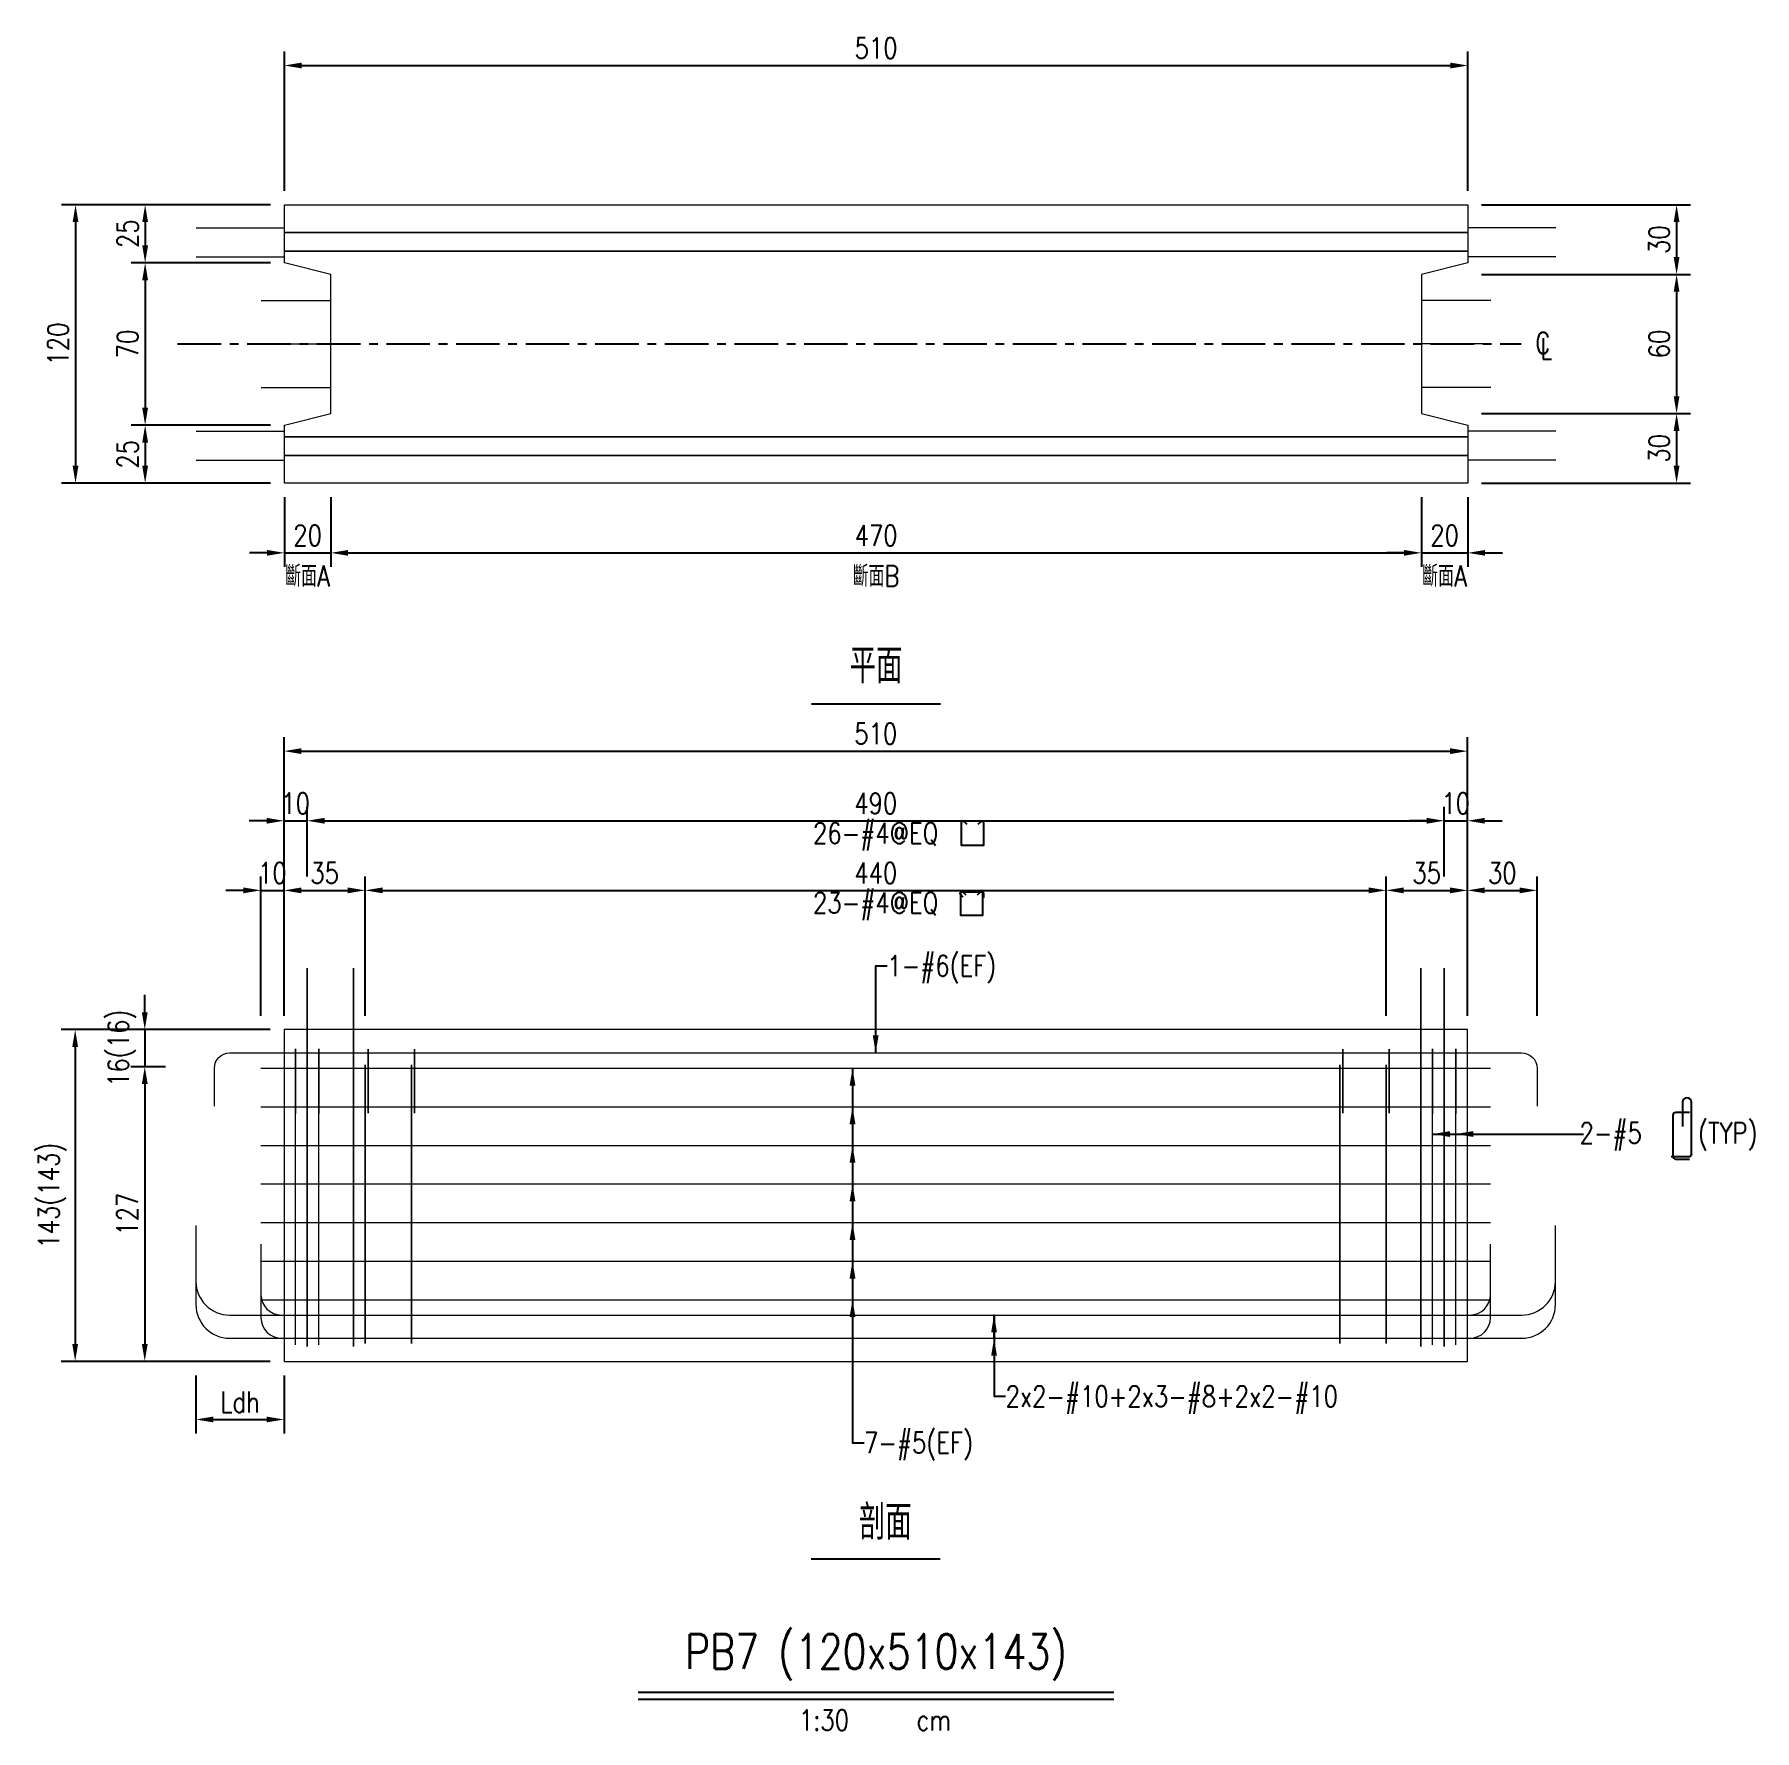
# Model space of a CAD drawing. Extents: x -4754 to 10419, y -19960 to 3841.
# Drawn here: x 9506 to 10247, y 2683 to 3414 of the extents above; entities that cross this region are included whole.
import ezdxf
from ezdxf.enums import TextEntityAlignment as Align

# ---------------------------------------------------------------- set-up
doc = ezdxf.new("R2010")
doc.units = 0
doc.header["$LTSCALE"] = 3
doc.linetypes.add('CENTER', pattern=[2, 1.25, -0.25, 0.25, -0.25])
doc.layers.get('0').update_dxf_attribs({"linetype": 'CONTINUOUS'})
doc.layers.add('HB_0', color=7, linetype='CONTINUOUS', transparency=0.5)
for name, color, linetype in [('HB_DIM', 1, 'CONTINUOUS'), ('HB_TXT_CTEXT', 2, 'CONTINUOUS'), ('鋼筋', 3, 'CONTINUOUS')]:
    doc.layers.add(name, color=color, linetype=linetype)
doc.styles.get("Standard").update_dxf_attribs({"font": 'ROMANS.shx', "width": 0.8, "bigfont": 'LCHINA.shx'})
doc.dimstyles.new('30', dxfattribs={"dimscale": 3, "dimtxt": 3, "dimasz": 2.5, "dimexe": 2, "dimexo": 2, "dimgap": 1, "dimtad": 1, "dimdsep": 46, "dimtxsty": 'Standard', "dimcen": 0, "dimclrd": 256, "dimclre": 256, "dimclrt": 2, "dimadec": 0, "dimazin": 0, "dimtfac": 1, "dimtix": 1, "dimtmove": 2, "dimatfit": 3, "dimfxl": 1, "dimtolj": 1, "dimtzin": 0, "dimarcsym": 0})

# ---------------------------------------------------------------- blocks, each defined once
blk = doc.blocks.new('beam_Topview')
at = {"layer": 'HB_TXT_CTEXT', "color": 4, "linetype": 'Continuous'}
blk.add_line((-27.76, 0), (27.76, 0), dxfattribs=at)
at = {"layer": 'HB_TXT_CTEXT', "color": 4, "linetype": 'Continuous', "width": 0.8}
blk.add_text('平面', height=15, rotation=360, dxfattribs=at).set_placement((0, 16.5), align=Align.MIDDLE)
blk = doc.blocks.new('beam_title')
at = {"layer": 'HB_TXT_CTEXT', "color": 3, "linetype": 'Continuous'}
blk.add_line((-102.52, 3), (102.52, 3), dxfattribs=at)
at = {"layer": 'HB_TXT_CTEXT', "color": 1, "linetype": 'Continuous'}
blk.add_line((-102.52, 0), (102.52, 0), dxfattribs=at)
at = {"color": 3, "linetype": 'Continuous', "width": 0.8}
blk.add_attdef('A', text='', height=15, dxfattribs=at).set_placement((0, 19.49), align=Align.MIDDLE)
at = {"color": 2, "linetype": 'Continuous', "width": 0.8}
for tag, p in [('1:30', (-22.44, -9)), ('CM', (24.84, -9))]:
    blk.add_attdef(tag, text='', height=9, dxfattribs=at).set_placement(p, align=Align.MIDDLE)
blk = doc.blocks.new('*D246')
at = {"layer": 'HB_DIM', "linetype": 'Continuous', "lineweight": -2}
for p, q in [((9613.72, 3346.95), (9613.72, 3406.95)), ((10123.72, 3346.95), (10123.72, 3406.95)), ((9621.22, 3400.95), (10116.22, 3400.95))]:
    blk.add_line(p, q, dxfattribs=at)
at = {"layer": 'HB_DIM'}
for points in [[(9621.22, 3402.2), (9621.22, 3399.7), (9613.72, 3400.95)], [(10116.22, 3399.7), (10116.22, 3402.2), (10123.72, 3400.95)]]:
    blk.add_solid(points, dxfattribs=at)
at = {"layer": 'HB_DIM', "color": 2, "linetype": 'Continuous', "insert": (9868.72, 3408.45), "char_height": 9, "attachment_point": 5, "rotation": 0}
blk.add_mtext('\\A1;510', dxfattribs=at)
blk = doc.blocks.new('*D247')
at = {"layer": 'HB_DIM', "linetype": 'Continuous', "lineweight": -2}
for p, q in [((9613.72, 3214.95), (9613.72, 3184.95)), ((9633.72, 3214.95), (9633.72, 3184.95)), ((9606.22, 3190.95), (9598.72, 3190.95)), ((9613.72, 3190.95), (9633.72, 3190.95)), ((9641.22, 3190.95), (9648.72, 3190.95))]:
    blk.add_line(p, q, dxfattribs=at)
at = {"layer": 'HB_DIM'}
for points in [[(9606.22, 3189.7), (9606.22, 3192.2), (9613.72, 3190.95)], [(9641.22, 3192.2), (9641.22, 3189.7), (9633.72, 3190.95)]]:
    blk.add_solid(points, dxfattribs=at)
at = {"layer": 'HB_DIM', "color": 2, "linetype": 'Continuous', "insert": (9623.72, 3198.45), "char_height": 9, "attachment_point": 5, "rotation": 0}
blk.add_mtext('\\A1;20', dxfattribs=at)
blk = doc.blocks.new('*D248')
at = {"layer": 'HB_DIM', "linetype": 'Continuous', "lineweight": -2}
for p, q in [((9633.72, 3214.95), (9633.72, 3184.95)), ((10103.72, 3214.95), (10103.72, 3184.95)), ((9641.22, 3190.95), (10096.22, 3190.95))]:
    blk.add_line(p, q, dxfattribs=at)
at = {"layer": 'HB_DIM'}
for points in [[(9641.22, 3192.2), (9641.22, 3189.7), (9633.72, 3190.95)], [(10096.22, 3189.7), (10096.22, 3192.2), (10103.72, 3190.95)]]:
    blk.add_solid(points, dxfattribs=at)
at = {"layer": 'HB_DIM', "color": 2, "linetype": 'Continuous', "insert": (9868.72, 3198.45), "char_height": 9, "attachment_point": 5, "rotation": 0}
blk.add_mtext('\\A1;470', dxfattribs=at)
blk = doc.blocks.new('*D249')
at = {"layer": 'HB_DIM', "linetype": 'Continuous', "lineweight": -2}
for p, q in [((10103.72, 3214.95), (10103.72, 3184.95)), ((10123.72, 3214.95), (10123.72, 3184.95)), ((10096.22, 3190.95), (10088.72, 3190.95)), ((10103.72, 3190.95), (10123.72, 3190.95)), ((10131.22, 3190.95), (10138.72, 3190.95))]:
    blk.add_line(p, q, dxfattribs=at)
at = {"layer": 'HB_DIM'}
for points in [[(10096.22, 3189.7), (10096.22, 3192.2), (10103.72, 3190.95)], [(10131.22, 3192.2), (10131.22, 3189.7), (10123.72, 3190.95)]]:
    blk.add_solid(points, dxfattribs=at)
at = {"layer": 'HB_DIM', "color": 2, "linetype": 'Continuous', "insert": (10113.72, 3198.45), "char_height": 9, "attachment_point": 5, "rotation": 0}
blk.add_mtext('\\A1;20', dxfattribs=at)
blk = doc.blocks.new('*D250')
at = {"layer": 'HB_DIM', "linetype": 'Continuous', "lineweight": -2}
for p, q in [((9607.72, 3340.95), (9517.72, 3340.95)), ((9523.72, 3333.45), (9523.72, 3228.45)), ((9607.72, 3220.95), (9517.72, 3220.95))]:
    blk.add_line(p, q, dxfattribs=at)
at = {"layer": 'HB_DIM'}
for points in [[(9524.97, 3333.45), (9522.47, 3333.45), (9523.72, 3340.95)], [(9522.47, 3228.45), (9524.97, 3228.45), (9523.72, 3220.95)]]:
    blk.add_solid(points, dxfattribs=at)
at = {"layer": 'HB_DIM', "color": 2, "linetype": 'Continuous', "insert": (9516.22, 3280.95), "char_height": 9, "attachment_point": 5, "rotation": 90}
blk.add_mtext('\\A1;120', dxfattribs=at)
blk = doc.blocks.new('*D251')
at = {"layer": 'HB_DIM', "linetype": 'Continuous', "lineweight": -2}
for p, q in [((9607.72, 3340.95), (9547.72, 3340.95)), ((9553.72, 3333.45), (9553.72, 3323.45)), ((9607.72, 3315.95), (9547.72, 3315.95))]:
    blk.add_line(p, q, dxfattribs=at)
at = {"layer": 'HB_DIM'}
for points in [[(9554.97, 3333.45), (9552.47, 3333.45), (9553.72, 3340.95)], [(9552.47, 3323.45), (9554.97, 3323.45), (9553.72, 3315.95)]]:
    blk.add_solid(points, dxfattribs=at)
at = {"layer": 'HB_DIM', "color": 2, "linetype": 'Continuous', "insert": (9546.22, 3328.45), "char_height": 9, "attachment_point": 5, "rotation": 90}
blk.add_mtext('\\A1;25', dxfattribs=at)
blk = doc.blocks.new('*D252')
at = {"layer": 'HB_DIM', "linetype": 'Continuous', "lineweight": -2}
for p, q in [((9607.72, 3315.95), (9547.72, 3315.95)), ((9553.72, 3308.45), (9553.72, 3253.45)), ((9607.72, 3245.95), (9547.72, 3245.95))]:
    blk.add_line(p, q, dxfattribs=at)
at = {"layer": 'HB_DIM'}
for points in [[(9554.97, 3308.45), (9552.47, 3308.45), (9553.72, 3315.95)], [(9552.47, 3253.45), (9554.97, 3253.45), (9553.72, 3245.95)]]:
    blk.add_solid(points, dxfattribs=at)
at = {"layer": 'HB_DIM', "color": 2, "linetype": 'Continuous', "insert": (9546.22, 3280.95), "char_height": 9, "attachment_point": 5, "rotation": 90}
blk.add_mtext('\\A1;70', dxfattribs=at)
blk = doc.blocks.new('*D253')
at = {"layer": 'HB_DIM', "linetype": 'Continuous', "lineweight": -2}
for p, q in [((9607.72, 3245.95), (9547.72, 3245.95)), ((9553.72, 3238.45), (9553.72, 3228.45)), ((9607.72, 3220.95), (9547.72, 3220.95))]:
    blk.add_line(p, q, dxfattribs=at)
at = {"layer": 'HB_DIM'}
for points in [[(9554.97, 3238.45), (9552.47, 3238.45), (9553.72, 3245.95)], [(9552.47, 3228.45), (9554.97, 3228.45), (9553.72, 3220.95)]]:
    blk.add_solid(points, dxfattribs=at)
at = {"layer": 'HB_DIM', "color": 2, "linetype": 'Continuous', "insert": (9546.22, 3233.45), "char_height": 9, "attachment_point": 5, "rotation": 90}
blk.add_mtext('\\A1;25', dxfattribs=at)
blk = doc.blocks.new('*D254')
at = {"layer": 'HB_DIM', "linetype": 'Continuous', "lineweight": -2}
for p, q in [((10129.72, 3340.95), (10219.72, 3340.95)), ((10213.72, 3333.45), (10213.72, 3318.45)), ((10129.72, 3310.95), (10219.72, 3310.95))]:
    blk.add_line(p, q, dxfattribs=at)
at = {"layer": 'HB_DIM'}
for points in [[(10214.97, 3333.45), (10212.47, 3333.45), (10213.72, 3340.95)], [(10212.47, 3318.45), (10214.97, 3318.45), (10213.72, 3310.95)]]:
    blk.add_solid(points, dxfattribs=at)
at = {"layer": 'HB_DIM', "color": 2, "linetype": 'Continuous', "insert": (10206.22, 3325.95), "char_height": 9, "attachment_point": 5, "rotation": 90}
blk.add_mtext('\\A1;30', dxfattribs=at)
blk = doc.blocks.new('*D255')
at = {"layer": 'HB_DIM', "linetype": 'Continuous', "lineweight": -2}
for p, q in [((10129.72, 3310.95), (10219.72, 3310.95)), ((10213.72, 3303.45), (10213.72, 3258.45)), ((10129.72, 3250.95), (10219.72, 3250.95))]:
    blk.add_line(p, q, dxfattribs=at)
at = {"layer": 'HB_DIM'}
for points in [[(10214.97, 3303.45), (10212.47, 3303.45), (10213.72, 3310.95)], [(10212.47, 3258.45), (10214.97, 3258.45), (10213.72, 3250.95)]]:
    blk.add_solid(points, dxfattribs=at)
at = {"layer": 'HB_DIM', "color": 2, "linetype": 'Continuous', "insert": (10206.22, 3280.95), "char_height": 9, "attachment_point": 5, "rotation": 90}
blk.add_mtext('\\A1;60', dxfattribs=at)
blk = doc.blocks.new('*D256')
at = {"layer": 'HB_DIM', "linetype": 'Continuous', "lineweight": -2}
for p, q in [((10129.72, 3250.95), (10219.72, 3250.95)), ((10213.72, 3243.45), (10213.72, 3228.45)), ((10129.72, 3220.95), (10219.72, 3220.95))]:
    blk.add_line(p, q, dxfattribs=at)
at = {"layer": 'HB_DIM'}
for points in [[(10214.97, 3243.45), (10212.47, 3243.45), (10213.72, 3250.95)], [(10212.47, 3228.45), (10214.97, 3228.45), (10213.72, 3220.95)]]:
    blk.add_solid(points, dxfattribs=at)
at = {"layer": 'HB_DIM', "color": 2, "linetype": 'Continuous', "insert": (10206.22, 3235.95), "char_height": 9, "attachment_point": 5, "rotation": 90}
blk.add_mtext('\\A1;30', dxfattribs=at)
blk = doc.blocks.new('cl')
at = {"layer": 'HB_TXT_CTEXT', "linetype": 'Continuous', "width": 0.8}
for s, p in [('C', (-0.18, 0.11)), ('L', (0.23, -0.56))]:
    blk.add_text(s, height=2.5, dxfattribs=at).set_placement(p, align=Align.MIDDLE)
blk = doc.blocks.new('beam_SectionSide')
at = {"layer": 'HB_TXT_CTEXT', "color": 4, "linetype": 'Continuous'}
blk.add_line((-27.76, 0), (27.76, 0), dxfattribs=at)
at = {"layer": 'HB_TXT_CTEXT', "color": 4, "linetype": 'Continuous', "width": 0.8}
blk.add_text(' 剖面', height=15, rotation=360, dxfattribs=at).set_placement((0, 16.5), align=Align.MIDDLE)
blk = doc.blocks.new('rebar_arrowD')
at = {"color": 1, "linetype": 'Continuous'}
blk.add_solid([(-1.25, -7.5), (0, 0), (1.25, -7.5)], dxfattribs=at)
blk = doc.blocks.new('*D497')
at = {"layer": 'HB_DIM', "linetype": 'Continuous', "lineweight": -2}
for p, q in [((9575.62, 2836.51), (9575.62, 2811.51)), ((9613.57, 2836.51), (9613.57, 2811.51)), ((9583.12, 2817.51), (9606.07, 2817.51))]:
    blk.add_line(p, q, dxfattribs=at)
at = {"layer": 'HB_DIM'}
for points in [[(9583.12, 2818.76), (9583.12, 2816.26), (9575.62, 2817.51)], [(9606.07, 2816.26), (9606.07, 2818.76), (9613.57, 2817.51)]]:
    blk.add_solid(points, dxfattribs=at)
at = {"layer": 'HB_DIM', "color": 2, "linetype": 'Continuous', "insert": (9594.6, 2825.01), "char_height": 9, "attachment_point": 5, "rotation": 0}
blk.add_mtext('\\A1;Ldh', dxfattribs=at)
blk = doc.blocks.new('rebar_arrowU')
at = {"color": 1, "linetype": 'Continuous'}
blk.add_solid([(-1.25, -7.5), (0, 0), (1.25, -7.5)], dxfattribs=at)
blk = doc.blocks.new('rebar_arrowL')
at = {"color": 1, "linetype": 'Continuous', "extrusion": (0, 0, -1)}
blk.add_solid([(-7.5, 1.25), (0, 0), (-7.5, -1.25)], dxfattribs=at)
blk = doc.blocks.new('rebar_2Tie_180_90')
at = {"layer": 'HB_TXT_CTEXT', "linetype": 'Continuous'}
for points in [[(46.52, -8.69), (46.52, 13.68, 1), (42.68, 13.68), (42.68, 3.28)], [(45.67, 9.28), (39.8, 9.28, 0.414214), (38.6, 8.08), (38.6, -9.57)], [(46.52, -8.69, -0.414214), (45.32, -9.89), (37.81, -9.89)], [(38.6, -9.57, 0.414214), (39.8, -10.77), (45.67, -10.77)]]:
    blk.add_lwpolyline(points, format="xyb", dxfattribs=at)
at = {"color": 2, "linetype": 'Continuous', "width": 0.8}
for tag, p in [('2-D16', (-1.67, 0.43)), ('(TYP)', (49.39, 0.45))]:
    blk.add_attdef(tag, text='', height=9, dxfattribs=at).set_placement(p, align=Align.MIDDLE_LEFT)
blk = doc.blocks.new('*D498')
at = {"layer": 'HB_DIM', "linetype": 'Continuous', "lineweight": -2}
for p, q in [((9613.57, 2991.51), (9613.57, 3111.51)), ((10123.57, 2991.51), (10123.57, 3111.51)), ((9621.07, 3105.51), (10116.07, 3105.51))]:
    blk.add_line(p, q, dxfattribs=at)
at = {"layer": 'HB_DIM'}
for points in [[(9621.07, 3106.76), (9621.07, 3104.26), (9613.57, 3105.51)], [(10116.07, 3104.26), (10116.07, 3106.76), (10123.57, 3105.51)]]:
    blk.add_solid(points, dxfattribs=at)
at = {"layer": 'HB_DIM', "color": 2, "linetype": 'Continuous', "insert": (9868.57, 3113.01), "char_height": 9, "attachment_point": 5, "rotation": 0}
blk.add_mtext('\\A1;510', dxfattribs=at)
blk = doc.blocks.new('*D499')
at = {"layer": 'HB_DIM', "linetype": 'Continuous', "lineweight": -2}
for p, q in [((9613.57, 3051.51), (9613.57, 3081.51)), ((9623.57, 3051.51), (9623.57, 3081.51)), ((9606.07, 3075.51), (9598.57, 3075.51)), ((9613.57, 3075.51), (9623.57, 3075.51)), ((9631.07, 3075.51), (9638.57, 3075.51))]:
    blk.add_line(p, q, dxfattribs=at)
at = {"layer": 'HB_DIM'}
for points in [[(9606.07, 3074.26), (9606.07, 3076.76), (9613.57, 3075.51)], [(9631.07, 3076.76), (9631.07, 3074.26), (9623.57, 3075.51)]]:
    blk.add_solid(points, dxfattribs=at)
at = {"layer": 'HB_DIM', "color": 2, "linetype": 'Continuous', "insert": (9618.57, 3083.01), "char_height": 9, "attachment_point": 5, "rotation": 0}
blk.add_mtext('\\A1;10', dxfattribs=at)
blk = doc.blocks.new('*D500')
at = {"layer": 'HB_DIM', "linetype": 'Continuous', "lineweight": -2}
for p, q in [((9623.57, 3051.51), (9623.57, 3081.51)), ((10113.57, 3051.51), (10113.57, 3081.51)), ((9631.07, 3075.51), (10106.07, 3075.51))]:
    blk.add_line(p, q, dxfattribs=at)
at = {"layer": 'HB_DIM'}
for points in [[(9631.07, 3076.76), (9631.07, 3074.26), (9623.57, 3075.51)], [(10106.07, 3074.26), (10106.07, 3076.76), (10113.57, 3075.51)]]:
    blk.add_solid(points, dxfattribs=at)
at = {"layer": 'HB_DIM', "color": 2, "linetype": 'Continuous', "insert": (9868.57, 3083.01), "char_height": 9, "attachment_point": 5, "rotation": 0}
blk.add_mtext('\\A1;490', dxfattribs=at)
blk = doc.blocks.new('*D501')
at = {"layer": 'HB_DIM', "linetype": 'Continuous', "lineweight": -2}
for p, q in [((10113.57, 3051.51), (10113.57, 3081.51)), ((10123.57, 3051.51), (10123.57, 3081.51)), ((10106.07, 3075.51), (10098.57, 3075.51)), ((10113.57, 3075.51), (10123.57, 3075.51)), ((10131.07, 3075.51), (10138.57, 3075.51))]:
    blk.add_line(p, q, dxfattribs=at)
at = {"layer": 'HB_DIM'}
for points in [[(10106.07, 3074.26), (10106.07, 3076.76), (10113.57, 3075.51)], [(10131.07, 3076.76), (10131.07, 3074.26), (10123.57, 3075.51)]]:
    blk.add_solid(points, dxfattribs=at)
at = {"layer": 'HB_DIM', "color": 2, "linetype": 'Continuous', "insert": (10118.57, 3083.01), "char_height": 9, "attachment_point": 5, "rotation": 0}
blk.add_mtext('\\A1;10', dxfattribs=at)
blk = doc.blocks.new('*D502')
at = {"layer": 'HB_DIM', "linetype": 'Continuous', "lineweight": -2}
for p, q in [((9603.57, 2991.51), (9603.57, 3051.51)), ((9613.57, 2991.51), (9613.57, 3051.51)), ((9596.07, 3045.51), (9588.57, 3045.51)), ((9603.57, 3045.51), (9613.57, 3045.51)), ((9621.07, 3045.51), (9628.57, 3045.51))]:
    blk.add_line(p, q, dxfattribs=at)
at = {"layer": 'HB_DIM'}
for points in [[(9596.07, 3044.26), (9596.07, 3046.76), (9603.57, 3045.51)], [(9621.07, 3046.76), (9621.07, 3044.26), (9613.57, 3045.51)]]:
    blk.add_solid(points, dxfattribs=at)
at = {"layer": 'HB_DIM', "color": 2, "linetype": 'Continuous', "insert": (9608.57, 3053.01), "char_height": 9, "attachment_point": 5, "rotation": 0}
blk.add_mtext('\\A1;10', dxfattribs=at)
blk = doc.blocks.new('*D503')
at = {"layer": 'HB_DIM', "linetype": 'Continuous', "lineweight": -2}
for p, q in [((9613.57, 2991.51), (9613.57, 3051.51)), ((9648.57, 2991.51), (9648.57, 3051.51)), ((9621.07, 3045.51), (9641.07, 3045.51))]:
    blk.add_line(p, q, dxfattribs=at)
at = {"layer": 'HB_DIM'}
for points in [[(9621.07, 3046.76), (9621.07, 3044.26), (9613.57, 3045.51)], [(9641.07, 3044.26), (9641.07, 3046.76), (9648.57, 3045.51)]]:
    blk.add_solid(points, dxfattribs=at)
at = {"layer": 'HB_DIM', "color": 2, "linetype": 'Continuous', "insert": (9631.07, 3053.01), "char_height": 9, "attachment_point": 5, "rotation": 0}
blk.add_mtext('\\A1;35', dxfattribs=at)
blk = doc.blocks.new('*D504')
at = {"layer": 'HB_DIM', "linetype": 'Continuous', "lineweight": -2}
for p, q in [((9648.57, 2991.51), (9648.57, 3051.51)), ((10088.57, 2991.51), (10088.57, 3051.51)), ((9656.07, 3045.51), (10081.07, 3045.51))]:
    blk.add_line(p, q, dxfattribs=at)
at = {"layer": 'HB_DIM'}
for points in [[(9656.07, 3046.76), (9656.07, 3044.26), (9648.57, 3045.51)], [(10081.07, 3044.26), (10081.07, 3046.76), (10088.57, 3045.51)]]:
    blk.add_solid(points, dxfattribs=at)
at = {"layer": 'HB_DIM', "color": 2, "linetype": 'Continuous', "insert": (9868.57, 3053.01), "char_height": 9, "attachment_point": 5, "rotation": 0}
blk.add_mtext('\\A1;440', dxfattribs=at)
blk = doc.blocks.new('*D505')
at = {"layer": 'HB_DIM', "linetype": 'Continuous', "lineweight": -2}
for p, q in [((10088.57, 2991.51), (10088.57, 3051.51)), ((10123.57, 2991.51), (10123.57, 3051.51)), ((10096.07, 3045.51), (10116.07, 3045.51))]:
    blk.add_line(p, q, dxfattribs=at)
at = {"layer": 'HB_DIM'}
for points in [[(10096.07, 3046.76), (10096.07, 3044.26), (10088.57, 3045.51)], [(10116.07, 3044.26), (10116.07, 3046.76), (10123.57, 3045.51)]]:
    blk.add_solid(points, dxfattribs=at)
at = {"layer": 'HB_DIM', "color": 2, "linetype": 'Continuous', "insert": (10106.07, 3053.01), "char_height": 9, "attachment_point": 5, "rotation": 0}
blk.add_mtext('\\A1;35', dxfattribs=at)
blk = doc.blocks.new('*D506')
at = {"layer": 'HB_DIM', "linetype": 'Continuous', "lineweight": -2}
for p, q in [((10123.57, 2991.51), (10123.57, 3051.51)), ((10153.57, 2991.51), (10153.57, 3051.51)), ((10131.07, 3045.51), (10146.07, 3045.51))]:
    blk.add_line(p, q, dxfattribs=at)
at = {"layer": 'HB_DIM'}
for points in [[(10131.07, 3046.76), (10131.07, 3044.26), (10123.57, 3045.51)], [(10146.07, 3044.26), (10146.07, 3046.76), (10153.57, 3045.51)]]:
    blk.add_solid(points, dxfattribs=at)
at = {"layer": 'HB_DIM', "color": 2, "linetype": 'Continuous', "insert": (10138.57, 3053.01), "char_height": 9, "attachment_point": 5, "rotation": 0}
blk.add_mtext('\\A1;30', dxfattribs=at)
blk = doc.blocks.new('*D507')
at = {"layer": 'HB_DIM', "linetype": 'Continuous', "lineweight": -2}
for p, q in [((9607.57, 2985.51), (9517.57, 2985.51)), ((9523.57, 2978.01), (9523.57, 2850.01)), ((9607.57, 2842.51), (9517.57, 2842.51))]:
    blk.add_line(p, q, dxfattribs=at)
at = {"layer": 'HB_DIM'}
for points in [[(9524.82, 2978.01), (9522.32, 2978.01), (9523.57, 2985.51)], [(9522.32, 2850.01), (9524.82, 2850.01), (9523.57, 2842.51)]]:
    blk.add_solid(points, dxfattribs=at)
at = {"layer": 'HB_DIM', "color": 2, "linetype": 'Continuous', "insert": (9513.72, 2914.01), "char_height": 9, "attachment_point": 5, "rotation": 90}
blk.add_mtext('\\A1;143(143)', dxfattribs=at)
blk = doc.blocks.new('*D508')
at = {"layer": 'HB_DIM', "linetype": 'Continuous', "lineweight": -2}
for p, q in [((9553.57, 2993.01), (9553.57, 3000.51)), ((9607.57, 2985.51), (9547.57, 2985.51)), ((9553.57, 2985.51), (9553.57, 2969.51)), ((9562.57, 2969.51), (9547.57, 2969.51)), ((9553.57, 2962.01), (9553.57, 2954.51))]:
    blk.add_line(p, q, dxfattribs=at)
at = {"layer": 'HB_DIM'}
for points in [[(9552.32, 2993.01), (9554.82, 2993.01), (9553.57, 2985.51)], [(9554.82, 2962.01), (9552.32, 2962.01), (9553.57, 2969.51)]]:
    blk.add_solid(points, dxfattribs=at)
at = {"layer": 'HB_DIM', "color": 2, "linetype": 'Continuous', "insert": (9543.72, 2977.51), "char_height": 9, "attachment_point": 5, "rotation": 90}
blk.add_mtext('\\A1;16(16)', dxfattribs=at)
blk = doc.blocks.new('*D509')
at = {"layer": 'HB_DIM', "linetype": 'Continuous', "lineweight": -2}
for p, q in [((9562.57, 2969.51), (9547.57, 2969.51)), ((9553.57, 2962.01), (9553.57, 2850.01)), ((9607.57, 2842.51), (9547.57, 2842.51))]:
    blk.add_line(p, q, dxfattribs=at)
at = {"layer": 'HB_DIM'}
for points in [[(9554.82, 2962.01), (9552.32, 2962.01), (9553.57, 2969.51)], [(9552.32, 2850.01), (9554.82, 2850.01), (9553.57, 2842.51)]]:
    blk.add_solid(points, dxfattribs=at)
at = {"layer": 'HB_DIM', "color": 2, "linetype": 'Continuous', "insert": (9546.07, 2906.01), "char_height": 9, "attachment_point": 5, "rotation": 90}
blk.add_mtext('\\A1;127', dxfattribs=at)
blk = doc.blocks.new('dim_rebar_HoopU')
at = {"linetype": 'Continuous'}
blk.add_lwpolyline([(44.17, 4.47), (45.41, 5.71, -0.668179), (46.47, 5.27), (46.47, -4.68), (37.02, -4.68), (37.02, 5.27, -0.668179), (38.09, 5.71), (39.33, 4.47)], format="xyb", dxfattribs=at)
at = {"linetype": 'Continuous', "width": 0.8}
blk.add_attdef('25-D13@EQ', text='', height=9, dxfattribs=at).set_placement((0, 0), align=Align.MIDDLE)
blk = doc.blocks.new('dim_rebar_HoopUwithTie')
at = {"linetype": 'Continuous'}
for points in [[(37.71, 3.13), (36.52, 4.32, -0.668179), (36.95, 5.34), (45.82, 5.34, -0.414214), (46.42, 4.74), (46.42, 2.79)], [(43.88, 4.04), (45.07, 5.23, -0.668179), (46.09, 4.81), (46.09, -4.89), (36.68, -4.89), (36.68, 4.81, -0.668179), (37.71, 5.23), (38.89, 4.04)]]:
    blk.add_lwpolyline(points, format="xyb", dxfattribs=at)
at = {"linetype": 'Continuous', "width": 0.8}
blk.add_attdef('22-D13@EQ', text='', height=9, dxfattribs=at).set_placement((0, 0), align=Align.MIDDLE)

msp = doc.modelspace()

# ---------------------------------------------------------------- linework, layer by layer
at = {"layer": 'HB_0', "lineweight": 5}
for p, q in [((9613.723, 3340.95, -143), (9633.723, 3340.95, -143)), ((9613.723, 3328.95, -143), (9613.723, 3340.95, -143)), ((9633.723, 3340.95, -143), (10103.723, 3340.95, -143)), ((10103.723, 3340.95, -143), (10123.723, 3340.95, -143)), ((10123.723, 3340.95, -143), (10123.723, 3328.95, -143)), ((9613.723, 3328.95, -143), (9633.723, 3328.95, -143)), ((9613.723, 3320.95, -127), (9613.723, 3328.95, -143)), ((9633.723, 3328.95, -143), (9613.723, 3328.95, -143)), ((10103.723, 3328.95, -143), (9633.723, 3328.95, -143)), ((9633.723, 3328.95, -143), (10103.723, 3328.95, -143)), ((10103.723, 3328.95, -143), (10123.723, 3328.95, -143)), ((10123.723, 3328.95, -143), (10103.723, 3328.95, -143)), ((10123.723, 3328.95, -143), (10123.723, 3320.95, -127)), ((9613.723, 3320.95, -127), (9633.723, 3320.95, -127)), ((9613.723, 3315.95, -127), (9613.723, 3320.95, -127)), ((9633.723, 3320.95, -127), (9613.723, 3320.95, -127)), ((9633.723, 3310.95, -127), (9613.723, 3315.95, -127)), ((10103.723, 3320.95, -127), (9633.723, 3320.95, -127)), ((9633.723, 3320.95, -127), (10103.723, 3320.95, -127)), ((10103.723, 3320.95, -127), (10123.723, 3320.95, -127)), ((10123.723, 3320.95, -127), (10103.723, 3320.95, -127)), ((10123.723, 3315.95, -127), (10103.723, 3310.95, -127)), ((10123.723, 3320.95, -127), (10123.723, 3315.95, -127)), ((9633.723, 3250.95, -127), (9633.723, 3310.95, -127)), ((10103.723, 3310.95, -127), (10103.723, 3250.95, -127)), ((9613.723, 3245.95, -127), (9633.723, 3250.95, -127)), ((10103.723, 3250.95, -127), (10123.723, 3245.95, -127)), ((9613.723, 3240.95, -127), (9613.723, 3245.95, -127)), ((9633.723, 3240.95, -127), (9613.723, 3240.95, -127)), ((9613.723, 3240.95, -127), (9633.723, 3240.95, -127)), ((9613.723, 3232.95, -143), (9613.723, 3240.95, -127)), ((9633.723, 3240.95, -127), (10103.723, 3240.95, -127)), ((10103.723, 3240.95, -127), (9633.723, 3240.95, -127)), ((10123.723, 3240.95, -127), (10103.723, 3240.95, -127)), ((10103.723, 3240.95, -127), (10123.723, 3240.95, -127)), ((10123.723, 3245.95, -127), (10123.723, 3240.95, -127)), ((10123.723, 3240.95, -127), (10123.723, 3232.95, -143)), ((9633.723, 3232.95, -143), (9613.723, 3232.95, -143)), ((9613.723, 3232.95, -143), (9633.723, 3232.95, -143)), ((9613.723, 3220.95, -143), (9613.723, 3232.95, -143)), ((10103.723, 3232.95, -143), (9633.723, 3232.95, -143)), ((9633.723, 3232.95, -143), (10103.723, 3232.95, -143)), ((10123.723, 3232.95, -143), (10103.723, 3232.95, -143)), ((10103.723, 3232.95, -143), (10123.723, 3232.95, -143)), ((10123.723, 3232.95, -143), (10123.723, 3220.95, -143)), ((9633.723, 3220.95, -143), (9613.723, 3220.95, -143)), ((10103.723, 3220.95, -143), (9633.723, 3220.95, -143)), ((10123.723, 3220.95, -143), (10103.723, 3220.95, -143)), ((9633.573, 2985.507), (9613.573, 2985.507)), ((9613.573, 2985.507), (9613.573, 2969.507, 8)), ((9633.573, 2985.507, 108), (9613.573, 2985.507, 108)), ((9613.573, 2985.507, 108), (9613.573, 2842.507, 108)), ((10103.573, 2985.507, 108), (9633.573, 2985.507, 108)), ((10103.573, 2985.507), (9633.573, 2985.507)), ((10123.573, 2985.507), (10103.573, 2985.507)), ((10123.573, 2985.507, 108), (10103.573, 2985.507, 108)), ((10123.573, 2969.507, 8), (10123.573, 2985.507)), ((10123.573, 2842.507, 108), (10123.573, 2985.507, 108)), ((9613.573, 2969.507, 13), (9613.573, 2842.507, 13)), ((10123.573, 2842.507, 13), (10123.573, 2969.507, 13)), ((9613.573, 2842.507, 13), (9633.573, 2842.507, 18)), ((9613.573, 2842.507, 108), (9633.573, 2842.507, 108)), ((9633.573, 2842.507, 108), (10103.573, 2842.507, 108)), ((10103.573, 2842.507, 18), (10123.573, 2842.507, 13)), ((10103.573, 2842.507, 108), (10123.573, 2842.507, 108))]:
    msp.add_line(p, q, dxfattribs=at)
at = {"layer": 'HB_0', "color": 1, "linetype": 'CENTER', "ltscale": 5}
msp.add_lwpolyline([(9567.723, 3280.95), (10146.723, 3280.95)], dxfattribs=at)
at = {"layer": 'HB_TXT_CTEXT', "color": 1, "linetype": 'Continuous'}
for points in [[(9868.573, 2975.507), (9868.573, 2983.007), (9868.573, 3013.007), (9873.573, 3013.007)], [(9858.573, 2968.882), (9858.573, 2869.132), (9858.573, 2807.507), (9863.573, 2807.507)], [(10108.573, 2940.507), (10118.573, 2940.507), (10173.573, 2940.507)], [(9919.573, 2852.507), (9919.573, 2862.507), (9919.573, 2842.507), (9919.573, 2827.507), (9924.573, 2827.507)]]:
    msp.add_lwpolyline(points, dxfattribs=at)
at = {"layer": '鋼筋', "lineweight": 5}
for p, q in [((9575.771, 3330.95, -24.49), (9613.723, 3330.95, -24.49)), ((9575.771, 3330.95, -34.49), (9613.723, 3330.95, -34.49)), ((10161.674, 3330.95, -10), (10123.723, 3330.95, -10)), ((10161.674, 3330.95, -20), (10123.723, 3330.95, -20)), ((9575.771, 3318.45, -24.49), (9613.723, 3318.45, -24.49)), ((9575.771, 3318.45, -34.49), (9613.723, 3318.45, -34.49)), ((10161.674, 3318.45, -10), (10123.723, 3318.45, -10)), ((10161.674, 3318.45, -20), (10123.723, 3318.45, -20)), ((9603.786, 3299.7, -18.89), (9633.723, 3299.7, -18.89)), ((9603.786, 3299.7, -28.89), (9633.723, 3299.7, -28.89)), ((10133.66, 3299.7, -10), (10103.723, 3299.7, -10)), ((10133.66, 3299.7, -20), (10103.723, 3299.7, -20)), ((9603.786, 3280.95, -18.89), (9633.723, 3280.95, -18.89)), ((9603.786, 3280.95, -28.89), (9633.723, 3280.95, -28.89)), ((10133.66, 3280.95, -10), (10103.723, 3280.95, -10)), ((10133.66, 3280.95, -20), (10103.723, 3280.95, -20)), ((9603.786, 3262.2, -18.89), (9633.723, 3262.2, -18.89)), ((9603.786, 3262.2, -28.89), (9633.723, 3262.2, -28.89)), ((10133.66, 3262.2, -10), (10103.723, 3262.2, -10)), ((10133.66, 3262.2, -20), (10103.723, 3262.2, -20)), ((9575.771, 3243.45, -24.49), (9613.723, 3243.45, -24.49)), ((9575.771, 3243.45, -34.49), (9613.723, 3243.45, -34.49)), ((10161.674, 3243.45, -10), (10123.723, 3243.45, -10)), ((10161.674, 3243.45, -20), (10123.723, 3243.45, -20)), ((9575.771, 3230.95, -24.49), (9613.723, 3230.95, -24.49)), ((9575.771, 3230.95, -34.49), (9613.723, 3230.95, -34.49)), ((10161.674, 3230.95, -10), (10123.723, 3230.95, -10)), ((10161.674, 3230.95, -20), (10123.723, 3230.95, -20)), ((9623.573, 3001.142, 14.605), (9623.573, 3008.762, 14.605)), ((9623.573, 3008.762, 8.255), (9623.573, 2852.167, 8.255)), ((9623.573, 2852.167, 87.745), (9623.573, 3008.762, 87.745)), ((9623.573, 3008.762, 81.395), (9623.573, 3001.142, 81.395)), ((9643.573, 3001.142, 14.605), (9643.573, 3008.762, 14.605)), ((9643.573, 3008.762, 8.255), (9643.573, 2852.167, 8.255)), ((9643.573, 2852.167, 87.745), (9643.573, 3008.762, 87.745)), ((9643.573, 3008.762, 81.395), (9643.573, 3001.142, 81.395)), ((10103.573, 3001.142, 14.605), (10103.573, 3008.762, 14.605)), ((10103.573, 3008.762, 8.255), (10103.573, 2852.167, 8.255)), ((10103.573, 2852.167, 87.745), (10103.573, 3008.762, 87.745)), ((10103.573, 3008.762, 81.395), (10103.573, 3001.142, 81.395)), ((10113.573, 3001.142, 14.605), (10113.573, 3008.762, 14.605)), ((10113.573, 3008.762, 8.255), (10113.573, 2852.167, 8.255)), ((10113.573, 2852.167, 87.745), (10113.573, 3008.762, 87.745)), ((10113.573, 3008.762, 81.395), (10113.573, 3001.142, 81.395)), ((9590.258, 2975.507, -2), (10146.888, 2975.507, -2)), ((9618.573, 2853.68, -6.81), (9618.573, 2973.282, -6.81)), ((9618.573, 2973.282, 1.14), (9618.573, 2949.27, 1.14)), ((9628.573, 2853.68, -6.81), (9628.573, 2973.282, -6.81)), ((9628.573, 2973.282, 1.14), (9628.573, 2949.27, 1.14)), ((9649.843, 2949.51, 1.17), (9649.843, 2973.922, 1.17)), ((9649.843, 2973.922, -5.18), (9649.843, 2949.51, -5.18)), ((9669.843, 2949.51, 1.17), (9669.843, 2973.922, 1.17)), ((9669.843, 2973.922, -5.18), (9669.843, 2949.51, -5.18)), ((10069.843, 2949.51, 1.17), (10069.843, 2973.922, 1.17)), ((10069.843, 2973.922, -5.18), (10069.843, 2949.51, -5.18)), ((10089.843, 2949.51, 1.17), (10089.843, 2973.922, 1.17)), ((10089.843, 2973.922, -5.18), (10089.843, 2949.51, -5.18)), ((10108.573, 2853.68, -6.81), (10108.573, 2973.282, -6.81)), ((10108.573, 2973.282, 1.14), (10108.573, 2949.27, 1.14)), ((10118.573, 2853.68, -6.81), (10118.573, 2973.282, -6.81)), ((10118.573, 2973.282, 1.14), (10118.573, 2949.27, 1.14)), ((9583.573, 2952.587, -2), (9583.573, 2968.822, -2)), ((9603.573, 2968.882, -2), (10133.573, 2968.882, -2)), ((9648.573, 2959.517, 2.105), (9648.573, 2967.137, 2.105)), ((9648.573, 2967.137, -4.245), (9648.573, 2853.437, -4.245)), ((9648.573, 2853.437, 100.245), (9648.573, 2967.137, 100.245)), ((9648.573, 2967.137, 93.895), (9648.573, 2959.517, 93.895)), ((9668.573, 2959.517, 2.105), (9668.573, 2967.137, 2.105)), ((9668.573, 2967.137, -4.245), (9668.573, 2853.437, -4.245)), ((9668.573, 2853.437, 100.245), (9668.573, 2967.137, 100.245)), ((9668.573, 2967.137, 93.895), (9668.573, 2959.517, 93.895)), ((10068.573, 2959.517, 2.105), (10068.573, 2967.137, 2.105)), ((10068.573, 2967.137, -4.245), (10068.573, 2853.437, -4.245)), ((10068.573, 2853.437, 100.245), (10068.573, 2967.137, 100.245)), ((10068.573, 2967.137, 93.895), (10068.573, 2959.517, 93.895)), ((10088.573, 2959.517, 2.105), (10088.573, 2967.137, 2.105)), ((10088.573, 2967.137, -4.245), (10088.573, 2853.437, -4.245)), ((10088.573, 2853.437, 100.245), (10088.573, 2967.137, 100.245)), ((10088.573, 2967.137, 93.895), (10088.573, 2959.517, 93.895)), ((10153.573, 2968.822, -2), (10153.573, 2952.587, -2)), ((9603.573, 2952.257, -2), (10133.573, 2952.257, -2)), ((9603.573, 2935.632, -2), (10133.573, 2935.632, -2)), ((9603.573, 2919.007, -2), (10133.573, 2919.007, -2)), ((9575.622, 2901.147, -2), (9575.622, 2876.997, -2)), ((9575.622, 2901.147, 10.5), (9575.622, 2876.997, 10.5)), ((9603.573, 2902.382, -2), (10133.573, 2902.382, -2)), ((10161.525, 2876.997, -2), (10161.525, 2901.147, -2)), ((10161.525, 2876.997, 10.5), (10161.525, 2901.147, 10.5)), ((9603.636, 2892.987, 29.25), (9603.636, 2871.397, 29.25)), ((10133.51, 2871.397, 29.25), (10133.51, 2892.987, 29.25)), ((9575.622, 2891.147, -2), (9575.622, 2866.997, -2)), ((9575.622, 2891.147, 10.5), (9575.622, 2866.997, 10.5)), ((9603.573, 2885.757, -2), (10133.573, 2885.757, -2)), ((10161.525, 2866.997, -2), (10161.525, 2891.147, -2)), ((10161.525, 2866.997, 10.5), (10161.525, 2891.147, 10.5)), ((9603.636, 2882.987, 29.25), (9603.636, 2861.397, 29.25)), ((10133.51, 2861.397, 29.25), (10133.51, 2882.987, 29.25)), ((9603.573, 2869.132, -2), (10133.573, 2869.132, -2)), ((9590.112, 2862.507, -2), (10147.035, 2862.507, -2)), ((9590.112, 2862.507, 10.5), (10147.035, 2862.507, 10.5)), ((9612.526, 2862.507, 29.25), (10124.62, 2862.507, 29.25)), ((9590.112, 2852.507, -2), (10147.035, 2852.507, -2)), ((9590.112, 2852.507, 10.5), (10147.035, 2852.507, 10.5)), ((9612.526, 2852.507, 29.25), (10124.62, 2852.507, 29.25)), ((9618.573, 2849.705, 6.705), (9618.573, 2849.705, -2.835)), ((9623.573, 2848.992, 11.43), (9623.573, 2848.992, 84.57)), ((9628.573, 2849.705, 6.705), (9628.573, 2849.705, -2.835)), ((9643.573, 2848.992, 11.43), (9643.573, 2848.992, 84.57)), ((9648.573, 2850.262, -1.07), (9648.573, 2850.262, 97.07)), ((9668.573, 2850.262, -1.07), (9668.573, 2850.262, 97.07)), ((10068.573, 2850.262, -1.07), (10068.573, 2850.262, 97.07)), ((10088.573, 2850.262, -1.07), (10088.573, 2850.262, 97.07)), ((10103.573, 2848.992, 11.43), (10103.573, 2848.992, 84.57)), ((10108.573, 2849.705, 6.705), (10108.573, 2849.705, -2.835)), ((10113.573, 2848.992, 11.43), (10113.573, 2848.992, 84.57)), ((10118.573, 2849.705, 6.705), (10118.573, 2849.705, -2.835))]:
    msp.add_line(p, q, dxfattribs=at)
at = {"layer": '鋼筋', "lineweight": 5, "extrusion": (-1, 2.44929e-16, 0)}
for centre, start, end in [((-3008.762, 11.43, -9623.573), 90, 270), ((-3008.762, 84.57, -9623.573), 90, 270), ((-3008.762, 11.43, -9643.573), 90, 270), ((-3008.762, 84.57, -9643.573), 90, 270), ((-3008.762, 11.43, -10103.573), 90, 270), ((-3008.762, 84.57, -10103.573), 90, 270), ((-3008.762, 11.43, -10113.573), 90, 270), ((-3008.762, 84.57, -10113.573), 90, 270), ((-2973.922, -2.005, -9649.843), 90, 270), ((-2973.922, -2.005, -9669.843), 90, 270), ((-2973.922, -2.005, -10069.843), 90, 270), ((-2973.922, -2.005, -10089.843), 90, 270), ((-2967.137, -1.07, -9648.573), 90, 270), ((-2967.137, 97.07, -9648.573), 90, 270), ((-2967.137, -1.07, -9668.573), 90, 270), ((-2967.137, 97.07, -9668.573), 90, 270), ((-2967.137, -1.07, -10068.573), 90, 270), ((-2967.137, 97.07, -10068.573), 90, 270), ((-2967.137, -1.07, -10088.573), 90, 270), ((-2967.137, 97.07, -10088.573), 90, 270), ((-2852.167, 11.43, -9623.573), 270, 0), ((-2852.167, 84.57, -9623.573), 0, 90), ((-2852.167, 11.43, -9643.573), 270, 0), ((-2852.167, 84.57, -9643.573), 0, 90), ((-2853.437, -1.07, -9648.573), 270, 0), ((-2853.437, 97.07, -9648.573), 0, 90), ((-2853.437, -1.07, -9668.573), 270, 0), ((-2853.437, 97.07, -9668.573), 0, 90), ((-2853.437, -1.07, -10068.573), 270, 0), ((-2853.437, 97.07, -10068.573), 0, 90), ((-2853.437, -1.07, -10088.573), 270, 0), ((-2853.437, 97.07, -10088.573), 0, 90), ((-2852.167, 11.43, -10103.573), 270, 0), ((-2852.167, 84.57, -10103.573), 0, 90), ((-2852.167, 11.43, -10113.573), 270, 0), ((-2852.167, 84.57, -10113.573), 0, 90)]:
    msp.add_arc(centre, 3.175, start, end, dxfattribs=at)
at = {"layer": '鋼筋', "lineweight": 5, "extrusion": (0, 0, -1)}
for centre, start, end in [((-9590.258, 2968.822, 2), 0, 90), ((-10146.888, 2968.822, 2), 90, 180)]:
    msp.add_arc(centre, 6.685, start, end, dxfattribs=at)
at = {"layer": '鋼筋', "lineweight": 5, "extrusion": (1, -2.44929e-16, 1.22465e-16)}
for centre, start, end in [((2973.282, -2.835, 9618.573), 270, 90), ((2973.282, -2.835, 9628.573), 270, 90), ((2973.282, -2.835, 10108.573), 270, 90), ((2973.282, -2.835, 10118.573), 270, 90), ((2853.68, -2.835, 9618.573), 180, 270), ((2853.68, -2.835, 9628.573), 180, 270), ((2853.68, -2.835, 10108.573), 180, 270), ((2853.68, -2.835, 10118.573), 180, 270)]:
    msp.add_arc(centre, 3.975, start, end, dxfattribs=at)
at = {"layer": '鋼筋', "lineweight": 5}
for centre, radius, start, end in [((9590.112, 2876.997, -2), 14.49, 180, 270), ((9590.112, 2876.997, 10.5), 14.49, 180, 270), ((10147.035, 2876.997, -2), 14.49, 270, 0), ((10147.035, 2876.997, 10.5), 14.49, 270, 0), ((9612.526, 2871.397, 29.25), 8.89, 180, 270), ((10124.62, 2871.397, 29.25), 8.89, 270, 0), ((9590.112, 2866.997, -2), 14.49, 180, 270), ((9590.112, 2866.997, 10.5), 14.49, 180, 270), ((10147.035, 2866.997, -2), 14.49, 270, 0), ((10147.035, 2866.997, 10.5), 14.49, 270, 0), ((9612.526, 2861.397, 29.25), 8.89, 180, 270), ((10124.62, 2861.397, 29.25), 8.89, 270, 0)]:
    msp.add_arc(centre, radius, start, end, dxfattribs=at)

# ---------------------------------------------------------------- block references
at = {"layer": 'HB_0', "linetype": 'Continuous', "xscale": 3.6, "yscale": 3.6, "zscale": 3.6}
msp.add_blockref('cl', (10156.723, 3280.95, -143), dxfattribs=at)
at = {"layer": 'HB_TXT_CTEXT', "color": 0, "linetype": 'Continuous', "rotation": 360}
for name, p in [('beam_Topview', (9868.723, 3125.95)), ('beam_SectionSide', (9868.573, 2757.507))]:
    msp.add_blockref(name, p, dxfattribs=at)
at = {"layer": 'HB_TXT_CTEXT', "linetype": 'Continuous'}
for name, p, values in [('dim_rebar_HoopU', (9868.573, 3069.507), {'25-D13@EQ': '26-#4@EQ'}), ('dim_rebar_HoopUwithTie', (9868.573, 3039.507), {'22-D13@EQ': '23-#4@EQ'}), ('rebar_2Tie_180_90', (10173.573, 2940.507, 6.705), {'2-D16': '2-#5', '(TYP)': '(TYP)'})]:
    msp.add_blockref(name, p, dxfattribs=at).add_auto_attribs(values)
at = {"layer": 'HB_TXT_CTEXT', "linetype": 'Continuous', "rotation": 180}
msp.add_blockref('rebar_arrowD', (9868.573, 2975.507, -2), dxfattribs=at)
at = {"layer": 'HB_TXT_CTEXT', "linetype": 'Continuous'}
for name, p in [('rebar_arrowU', (9858.573, 2968.882, -2)), ('rebar_arrowU', (9858.573, 2952.257, -2)), ('rebar_arrowL', (10108.573, 2940.507, 6.705)), ('rebar_arrowL', (10118.573, 2940.507, 6.705)), ('rebar_arrowU', (9858.573, 2935.632, -2)), ('rebar_arrowU', (9858.573, 2919.007, -2)), ('rebar_arrowU', (9858.573, 2902.382, -2)), ('rebar_arrowU', (9858.573, 2885.757, -2)), ('rebar_arrowU', (9858.573, 2869.132, -2)), ('rebar_arrowU', (9919.573, 2862.507)), ('rebar_arrowU', (9919.573, 2852.507))]:
    msp.add_blockref(name, p, dxfattribs=at)
at = {"layer": 'HB_TXT_CTEXT', "color": 0, "linetype": 'Continuous', "rotation": 360}
msp.add_blockref('beam_title', (9868.723, 2696.95), dxfattribs=at).add_auto_attribs({'A': 'PB7 (120x510x143)', '1:30': '1:30', 'CM': 'cm'})

# ---------------------------------------------------------------- texts
at = {"layer": 'HB_TXT_CTEXT', "linetype": 'Continuous', "width": 0.8}
for s, p in [('斷面A', (9623.723, 3180.95)), ('斷面B', (9868.723, 3180.95)), ('斷面A', (10113.723, 3180.95))]:
    msp.add_text(s, height=9, dxfattribs=at).set_placement(p, align=Align.MIDDLE_CENTER)
for s, p in [('1-#6(EF)', (9873.573, 3013.007, -2)), ('2x2-#10+2x3-#8+2x2-#10', (9924.573, 2827.507)), ('7-#5(EF)', (9863.573, 2807.507, -2))]:
    msp.add_text(s, height=9, dxfattribs=at).set_placement(p, align=Align.MIDDLE_LEFT)

# ---------------------------------------------------------------- dimensions: what is measured, and where the dimension line sits
at = {"layer": 'HB_DIM', "linetype": 'Continuous'}
for base, p1, p2, angle, override, picture, middle in [((10123.723, 3400.95), (9613.723, 3340.95, -143), (10123.723, 3340.95, -143), 0, {"dimpost": '<>'}, '*D246', (9868.723, 3408.45)), ((9523.723, 3220.95), (9613.723, 3340.95, -143), (9613.723, 3220.95, -143), 90, {"dimtad": 4, "dimpost": '<>'}, '*D250', (9516.223, 3280.95)), ((9553.723, 3315.95), (9613.723, 3340.95, -143), (9613.723, 3315.95, -143), 90, {"dimtad": 4, "dimpost": '<>'}, '*D251', (9546.223, 3328.45)), ((10213.723, 3310.95), (10123.723, 3340.95, -143), (10123.723, 3310.95, -143), 90, {"dimtad": 4, "dimpost": '<>'}, '*D254', (10206.223, 3325.95)), ((9553.723, 3245.95), (9613.723, 3315.95, -143), (9613.723, 3245.95, -143), 90, {"dimtad": 4, "dimpost": '<>'}, '*D252', (9546.223, 3280.95)), ((10213.723, 3250.95), (10123.723, 3310.95, -143), (10123.723, 3250.95, -143), 90, {"dimtad": 4, "dimpost": '<>'}, '*D255', (10206.223, 3280.95)), ((10213.723, 3220.95), (10123.723, 3250.95, -143), (10123.723, 3220.95, -143), 90, {"dimtad": 4, "dimpost": '<>'}, '*D256', (10206.223, 3235.95)), ((9553.723, 3220.95), (9613.723, 3245.95, -143), (9613.723, 3220.95, -143), 90, {"dimtad": 4, "dimpost": '<>'}, '*D253', (9546.223, 3233.45)), ((9633.723, 3190.95), (9613.723, 3220.95, -143), (9633.723, 3220.95, -143), 0, {"dimpost": '<>'}, '*D247', (9623.723, 3198.45)), ((10103.723, 3190.95), (9633.723, 3220.95, -143), (10103.723, 3220.95, -143), 0, {"dimpost": '<>'}, '*D248', (9868.723, 3198.45)), ((10123.723, 3190.95), (10103.723, 3220.95, -143), (10123.723, 3220.95, -143), 0, {"dimpost": '<>'}, '*D249', (10113.723, 3198.45)), ((10123.573, 3105.507), (9613.573, 2985.507), (10123.573, 2985.507), 0, {"dimpost": '<>'}, '*D498', (9868.573, 3113.007)), ((9623.573, 3075.507), (9613.573, 3045.507), (9623.573, 3045.507), 0, {"dimpost": '<>'}, '*D499', (9618.573, 3083.007)), ((10113.573, 3075.507), (9623.573, 3045.507), (10113.573, 3045.507), 0, {"dimpost": '<>'}, '*D500', (9868.573, 3083.007)), ((10123.573, 3075.507), (10113.573, 3045.507), (10123.573, 3045.507), 0, {"dimpost": '<>'}, '*D501', (10118.573, 3083.007)), ((9613.573, 3045.507), (9603.573, 2985.507), (9613.573, 2985.507), 0, {"dimpost": '<>'}, '*D502', (9608.573, 3053.007)), ((9648.573, 3045.507), (9613.573, 2985.507), (9648.573, 2985.507), 0, {"dimpost": '<>'}, '*D503', (9631.073, 3053.007)), ((10088.573, 3045.507), (9648.573, 2985.507), (10088.573, 2985.507), 0, {"dimpost": '<>'}, '*D504', (9868.573, 3053.007)), ((10123.573, 3045.507), (10088.573, 2985.507), (10123.573, 2985.507), 0, {"dimpost": '<>'}, '*D505', (10106.073, 3053.007)), ((10153.573, 3045.507), (10123.573, 2985.507), (10153.573, 2985.507), 0, {"dimpost": '<>'}, '*D506', (10138.573, 3053.007)), ((9553.573, 2842.507), (9568.573, 2969.507), (9613.573, 2842.507), 90, {"dimtad": 4, "dimpost": '<>'}, '*D509', (9546.073, 2906.007))]:
    dim = msp.add_linear_dim(base=base, p1=p1, p2=p2, angle=angle, dimstyle='30', override=override, dxfattribs=at)
    dim.commit()
    dim.dimension.update_dxf_attribs({"geometry": picture, "text_midpoint": middle})
for base, p1, p2, angle, text, override, picture, middle in [((9553.573, 2969.507), (9613.573, 2985.507), (9568.573, 2969.507), 90, '<>(16)', {"dimtad": 4, "dimpost": '<>'}, '*D508', (9543.716, 2977.507)), ((9523.573, 2842.507), (9613.573, 2985.507), (9613.573, 2842.507), 90, '<>(143)', {"dimtad": 4, "dimpost": '<>'}, '*D507', (9513.716, 2914.007)), ((9613.573, 2817.507), (9575.622, 2842.507, -2), (9613.573, 2842.507), 0, 'Ldh', {"dimpost": '<>'}, '*D497', (9594.598, 2825.007))]:
    dim = msp.add_linear_dim(base=base, p1=p1, p2=p2, angle=angle, text=text, dimstyle='30', override=override, dxfattribs=at)
    dim.commit()
    dim.dimension.update_dxf_attribs({"geometry": picture, "text_midpoint": middle})

doc.saveas('drawing.dxf')
